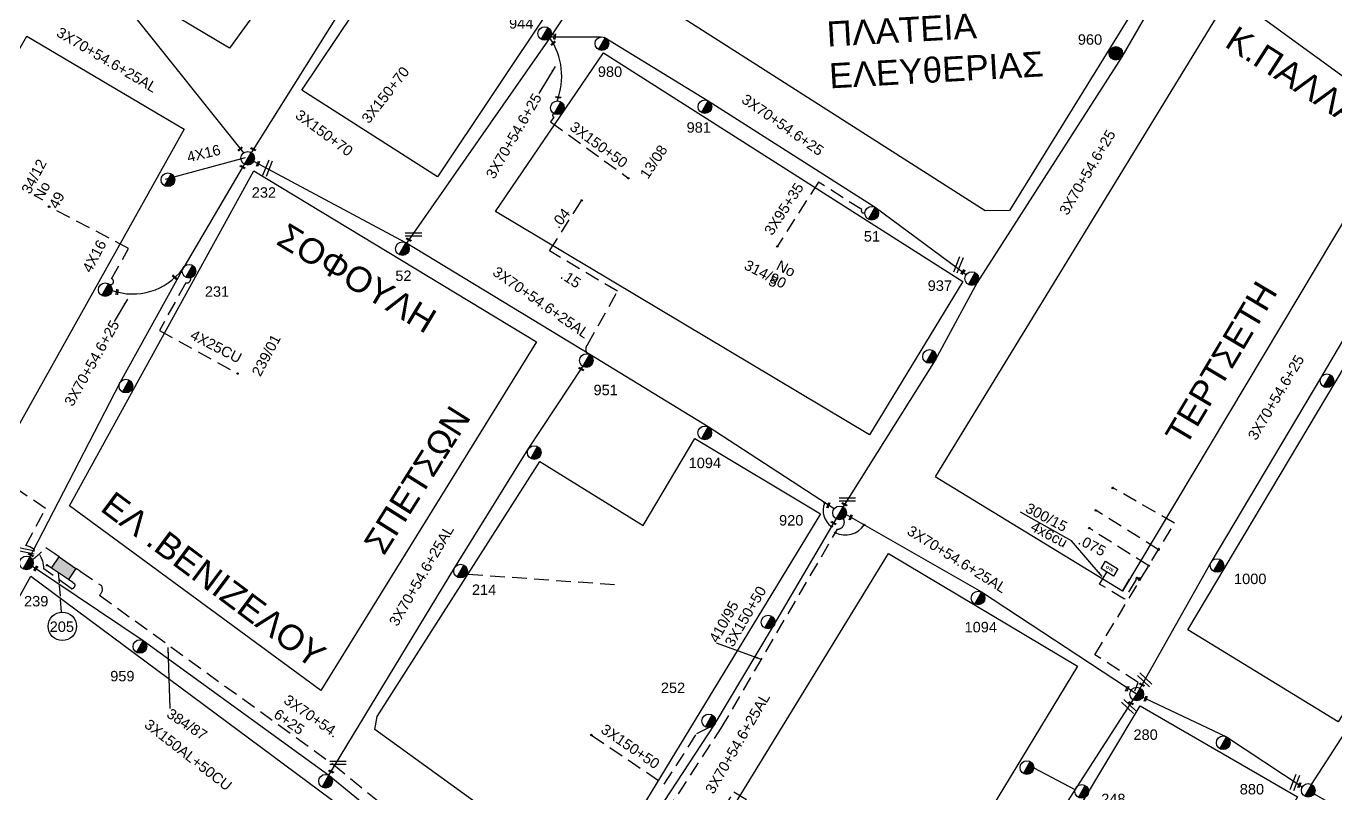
# Model space of a CAD drawing. Header units: millimetres. Extents: x 771 to 3391, y 686 to 1835.
# Drawn here: x 1003.9 to 1229.9, y 1401.7 to 1534.3 of the extents above; entities that cross this region are included whole.
import ezdxf

# ---------------------------------------------------------------- set-up
doc = ezdxf.new("R2010")
doc.units = ezdxf.units.MM
doc.linetypes.add('DASHED', pattern=[19.05, 12.7, -6.35])
for name, color, linetype in [('Layer2', 7, 'Continuous'), ('Link Box 4 Διευθύνσεων', 7, 'Continuous'), ('Pillar OTE', 7, 'Continuous'), ('Άγνωστα', 7, 'Continuous'), ('Εναέρια παροχή ΧΤ 4x16', 7, 'SYN_LINE'), ('Επιγραφές - Σχήματα', 7, 'Continuous'), ('Καλωδια Χ.Τ 3x95+35', 7, 'DASHED'), ('Καλωδια Χ.Τ. 3x50+35', 7, 'Continuous'), ('Καλώδια ΧΤ   3x150+50CU', 7, 'DASHED'), ('Καλώδια ΧΤ   3x150+70AL', 7, 'DASHED'), ('Καλώδια ΧΤ   3x150AL+50CU', 7, 'DASHED'), ('Μηχανική τομή', 7, 'Continuous'), ('Στύλος Ξύλινος', 7, 'Continuous'), ('Στύλος Ξύλινος @ 1', 7, 'Continuous'), ('Στύλος ΦΜ', 7, 'Continuous'), ('Στύλος ΦΜ @ 1', 7, 'Continuous'), ('Συνδέσεις', 7, 'Continuous'), ('Συνεστραμμένα ΧΤ   3x70+54.6+25 AL', 7, 'SYN_LINE'), ('Τομή', 7, 'Continuous'), ('Υπογεια Καλωδια Δικτυου ΧΤ 4X25', 7, 'DASHED'), ('Υπόβαθρο ΔΕΗ', 7, 'Continuous'), ('Υπόγεια Καλώδια Δικτύου ΧΤ   .04', 7, 'DASHED'), ('Υπόγεια Καλώδια Δικτύου ΧΤ   .075', 7, 'DASHED'), ('Υπόγεια Καλώδια Δικτύου ΧΤ   .15', 7, 'DASHED'), ('Υπόγεια καλώδια Παροχών ΧΤ   4x16AL', 7, 'DASHED'), ('Υπόγεια καλώδια Παροχών ΧΤ   4x6', 7, 'DASHED')]:
    doc.layers.add(name, color=color, linetype=linetype)
doc.styles.add('arial', font='arial.ttf')
doc.styles.get("Standard").update_dxf_attribs({"font": 'arial.ttf'})
doc.linetypes.add('SYN_LINE', pattern='A,0.5,-0.0001,["/\\/\\/\\/",Standard,S=0.1,R=0,X=0,Y=-0.05],-0.25', length=0.7501)
doc.dimstyles.new('ISO-25', dxfattribs={"dimtxt": 2.5, "dimasz": 2.5, "dimexe": 1.25, "dimexo": 0.625, "dimtad": 1, "dimtxsty": 'Standard', "dimcen": 2.5, "dimadec": 0, "dimazin": 0, "dimtfac": 1, "dimtmove": 0, "dimatfit": 3, "dimfxl": 1, "dimarcsym": 0})

# ---------------------------------------------------------------- blocks, each defined once
blk = doc.blocks.new('ΥΠΑΡΧΩΝ ΤΣΙΜΕΝΤΕΝΙΟΣ ΣΤΥΛΟΣ')
at = {"layer": 'Στύλος ΦΜ'}
blk.add_hatch(color=7, dxfattribs=at).paths.add_polyline_path([(-1.29, -2.28, 0.574793), (2.62, 0, 0.268822), (1.3, 2.27)])
at = {"layer": 'Στύλος ΦΜ', "color": 7}
blk.add_line((-1.29, -2.28), (1.3, 2.27), dxfattribs=at)
blk.add_circle((0, 0), 2.62, dxfattribs=at)
at = {"layer": 'Στύλος ΦΜ', "flags": 4}
for tag, p in [('ΑΡΙΘΜΟΣ', (-4.68, 8.05)), ('ΤΥΠΟΣ', (-4.91, 3.03))]:
    blk.add_attdef(tag, p, '', height=4, dxfattribs=at)
blk = doc.blocks.new('ΜΗΧΑΝΙΚΗ ΤΟΜΗ')
at = {"layer": 'Μηχανική τομή', "ltscale": 40}
for p, q in [((-1.89, 0.78), (1.89, 0.78)), ((1.89, 0), (-1.89, 0))]:
    blk.add_line(p, q, dxfattribs=at)
blk = doc.blocks.new('_ΣΥΝΔΕΣΗ')
at = {"layer": 'Συνδέσεις', "linetype": 'SYN_LINE', "ltscale": 40}
blk.add_hatch(color=256, dxfattribs=at).paths.add_polyline_path([(0.5, -0.01, 1), (-0.5, -0.01, 1)])
at = {"layer": 'Συνδέσεις'}
blk.add_circle((0, -0.01), 0.5, dxfattribs=at)
blk = doc.blocks.new('ΤΟΜΗ')
at = {"layer": 'Τομή', "ltscale": 40}
for p, q in [((-5.68, 0), (5.68, 0)), ((5.68, -2.33), (-5.68, -2.33))]:
    blk.add_line(p, q, dxfattribs=at)
blk = doc.blocks.new('LINK BOX 4 ΑΝΑΧΩΡΗΣΕΩΝ')
at = {"layer": 'Link Box 4 Διευθύνσεων', "ltscale": 40}
blk.add_hatch(color=256, dxfattribs=at).paths.add_polyline_path([(-3.54, 0), (-3.54, -4.67), (3.54, -4.67), (3.54, 0)])
for p, q in [((-3.54, 0), (-5.33, 0)), ((5.33, 0), (3.54, 0)), ((-3.54, -4.67), (-5.33, -4.67)), ((5.33, -4.67), (3.54, -4.67))]:
    blk.add_line(p, q, dxfattribs=at)
blk.add_lwpolyline([(-3.54, -4.67), (-3.54, 0), (3.54, 0), (3.54, -4.67)], close=True, dxfattribs=at)
blk = doc.blocks.new('ΥΠΑΡΧΩΝ ΞΥΛΙΝΟΣ ΣΤΥΛΟΣ')
at = {"layer": 'Στύλος Ξύλινος'}
h = blk.add_hatch(color=7, dxfattribs=at)
h.paths.add_polyline_path([(-2.62, 0, 0.270008), (-1.29, -2.28), (1.3, 2.27, 0.576266)])
h.paths.add_polyline_path([(-1.29, -2.28, 0.574793), (2.62, 0, 0.268822), (1.3, 2.27)])
at = {"layer": 'Στύλος Ξύλινος', "color": 7}
blk.add_line((-1.29, -2.28), (1.3, 2.27), dxfattribs=at)
blk.add_circle((0, 0), 2.62, dxfattribs=at)
at = {"layer": 'Στύλος Ξύλινος', "flags": 4}
for tag, p in [('ΑΡΙΘΜΟΣ', (-4.91, 8.6)), ('ΤΥΠΟΣ', (-4.85, 3.39))]:
    blk.add_attdef(tag, p, '', height=4, dxfattribs=at)
blk = doc.blocks.new('PILLAR ΟΤΕ')
at = {"layer": 'Pillar OTE', "ltscale": 40}
blk.add_lwpolyline([(-3.31, 2.02), (3.39, 2.02), (3.39, -1.99), (-3.31, -1.99)], close=True, dxfattribs=at)
at = {"layer": 'Pillar OTE', "insert": (-1.81, 0.71), "char_height": 1.3575, "width": 109.961, "attachment_point": 1}
blk.add_mtext('{\\fArial|b1|i0|c161|p34;OTE}', dxfattribs=at)

msp = doc.modelspace()

# ---------------------------------------------------------------- hatches: boundary and pattern name
at = {"layer": 'Pillar OTE', "ltscale": 40}
h = msp.add_hatch(color=256, dxfattribs=at)
h.dxf.hatch_style = 1
h.paths.add_polyline_path([(1196.33607, 1438.94827), (1195.64672, 1439.04356), (1196.01949, 1438.44637)])

# ---------------------------------------------------------------- linework, layer by layer
at = {"layer": 'Layer2', "color": 133, "linetype": 'DASHED', "ltscale": 0.2}
msp.add_lwpolyline([(1080.13626, 1439.59677), (1105.43355, 1437.82069)], dxfattribs=at)
at = {"layer": 'Pillar OTE', "ltscale": 40}
msp.add_lwpolyline([(1196.01949, 1438.44637), (1195.64672, 1439.04356), (1196.33607, 1438.94827), (1196.01949, 1438.44637)], dxfattribs=at)
at = {"layer": 'Άγνωστα', "color": 27}
msp.add_lwpolyline([(1184.92612, 1402.32762), (1176.85376, 1406.61552)], dxfattribs=at)
at = {"layer": 'Εναέρια παροχή ΧΤ 4x16', "color": 62, "linetype": 'SYN_LINE', "ltscale": 15}
msp.add_lwpolyline([(1027.94234, 1507.85667), (1041.74149, 1511.57344)], dxfattribs=at)
at = {"layer": 'Καλωδια Χ.Τ 3x95+35', "color": 30, "linetype": 'DASHED', "ltscale": 0.2}
msp.add_lwpolyline([(1148.64832, 1502.1145, -0.951902616), (1148.09123, 1502.56921), (1140.60406, 1507.34324), (1133.51528, 1496.22582)], format="xyb", dxfattribs=at)
at = {"layer": 'Καλωδια Χ.Τ. 3x50+35', "color": 133, "linetype": 'DASHED', "ltscale": 0.2}
msp.add_lwpolyline([(1117.07666, 1388.56556, -0.904119723), (1118.29736, 1389.17804), (1118.29736, 1389.17804), (1118.29736, 1389.17804), (1126.0024, 1401.97846), (1139.74501, 1393.91461)], format="xyb", dxfattribs=at)
at = {"layer": 'Καλώδια ΧΤ   3x150+50CU', "color": 30, "linetype": 'DASHED', "ltscale": 0.2}
msp.add_lwpolyline([(1094.93854, 1519.17155, 0.693527009), (1094.96458, 1518.54723), (1094.40192, 1517.72054), (1107.80761, 1508.02898)], format="xyb", dxfattribs=at)
at = {"layer": 'Καλώδια ΧΤ   3x150+50CU', "color": 1, "linetype": 'DASHED', "ltscale": 0.2}
msp.add_lwpolyline([(1008.80856, 1443.08544), (1007.27777, 1444.12379, -0.008143472), (1004.5904, 1441.76815)], format="xyb", dxfattribs=at)
at = {"layer": 'Καλώδια ΧΤ   3x150+70AL', "color": 1, "linetype": 'DASHED', "ltscale": 0.2}
msp.add_lwpolyline([(1011.908, 1438.16276), (1012.29124, 1437.9028, -0.525317626), (1011.62977, 1437.09699), (1006.94969, 1440.51724, 0.349214175), (1003.82905, 1444.53812), (1003.82905, 1444.53812), (1007.22149, 1450.93442), (985.95507, 1465.34151)], format="xyb", dxfattribs=at)
at = {"layer": 'Καλώδια ΧΤ   3x150AL+50CU', "color": 62, "linetype": 'DASHED', "ltscale": 0.2}
msp.add_lwpolyline([(1095.29814, 1368.80297, 0.699260143), (1099.75649, 1376.16007), (1123.85296, 1412.99998), (1143.90147, 1447.36276, 0.567390239), (1144.92961, 1449.20349)], format="xyb", dxfattribs=at)
at = {"layer": 'Καλώδια ΧΤ   3x150AL+50CU', "color": 27, "linetype": 'DASHED', "ltscale": 0.2}
msp.add_lwpolyline([(1013.21821, 1440.09433), (1016.86974, 1437.61745, -0.384314777), (1016.53425, 1435.98198), (1056.9282, 1406.72113), (1074.34318, 1392.42206, -0.254596742), (1076.9784, 1390.99185), (1096.42385, 1376.53507, -0.722473908), (1098.69125, 1370.30933), (1096.43915, 1366.58911)], format="xyb", dxfattribs=at)
at = {"layer": 'Καλώδια ΧΤ   3x150AL+50CU', "color": 133, "linetype": 'DASHED', "ltscale": 0.2}
msp.add_lwpolyline([(1101.47609, 1411.79924), (1113.99244, 1403.29559), (1119.63119, 1412.07622), (1122.21357, 1413.35069)], dxfattribs=at)
at = {"layer": 'Συνεστραμμένα ΧΤ   3x70+54.6+25 AL', "color": 62, "ltscale": 20}
for points in [[(1142.26628, 1608.53172), (1119.30533, 1626.37975), (1093.41418, 1590.27512), (1080.19165, 1570.73429), (1062.00064, 1543.17709), (1042.11822, 1511.43805), (1031.07341, 1492.66085), (1020.0518, 1472.65133), (1004.10537, 1441.78303)], [(964.51662, 1556.82619), (979.73578, 1550.16194), (996.92136, 1538.77371), (1022.36061, 1536.19704), (1041.38136, 1512.35995)], [(1145.40426, 1449.8798), (1168.79247, 1436.54659), (1195.96, 1418.63615), (1211.06126, 1411.50184), (1224.12537, 1402.83569)]]:
    msp.add_lwpolyline(points, dxfattribs=at)
at = {"layer": 'Συνεστραμμένα ΧΤ   3x70+54.6+25 AL', "color": 30, "ltscale": 20}
for points in [[(1144.98247, 1588.47216), (1129.33533, 1584.95677), (1112.2768, 1559.41586), (1094.28473, 1532.25629), (1069.49818, 1496.79177)], [(1103.66346, 1532.34516), (1121.61396, 1521.37819), (1150.4006, 1502.97543), (1166.1275, 1491.36597)]]:
    msp.add_lwpolyline(points, dxfattribs=at)
at = {"layer": 'Συνεστραμμένα ΧΤ   3x70+54.6+25 AL', "color": 2, "ltscale": 20}
msp.add_lwpolyline([(1210.26076, 1558.89593), (1192.96067, 1528.97308), (1168.0293, 1489.97615), (1160.77285, 1476.55004), (1144.84971, 1451.19713)], dxfattribs=at)
at = {"layer": 'Συνεστραμμένα ΧΤ   3x70+54.6+25 AL', "color": 30, "ltscale": 8}
msp.add_lwpolyline([(1094.4099, 1532.44524), (1102.99922, 1532.41296)], dxfattribs=at)
at = {"layer": 'Συνεστραμμένα ΧΤ   3x70+54.6+25 AL', "color": 151, "ltscale": 20}
msp.add_lwpolyline([(1258.64105, 1524.10668), (1244.44846, 1502.70133), (1227.30126, 1473.45032), (1208.3555, 1441.61844), (1196.04342, 1419.74438)], dxfattribs=at)
at = {"layer": 'Συνεστραμμένα ΧΤ   3x70+54.6+25 AL', "color": 133, "ltscale": 20}
for points in [[(1143.31174, 1450.8681), (1121.59898, 1465.02469), (1101.14913, 1477.52785), (1069.40904, 1496.8483), (1043.15461, 1510.88407)], [(1056.13207, 1404.85248), (1077.85598, 1440.75334), (1090.54022, 1461.18651), (1099.98254, 1475.48149)]]:
    msp.add_lwpolyline(points, dxfattribs=at)
at = {"layer": 'Συνεστραμμένα ΧΤ   3x70+54.6+25 AL', "color": 133, "linetype": 'SYN_LINE', "ltscale": 20}
for points in [[(1225.73327, 1403.27281), (1251.68118, 1443.37358), (1269.27424, 1472.37318), (1287.81013, 1502.9946)], [(1096.73871, 1373.94446), (1122.63503, 1413.53609), (1132.88768, 1430.65574), (1143.88617, 1449.50695)]]:
    msp.add_lwpolyline(points, dxfattribs=at)
at = {"layer": 'Συνεστραμμένα ΧΤ   3x70+54.6+25 AL', "color": 151, "linetype": 'SYN_LINE', "ltscale": 20}
msp.add_lwpolyline([(1004.95559, 1440.9569), (1024.08986, 1428.12792), (1056.13207, 1404.85248), (1074.4064, 1389.84782), (1095.70455, 1374.01366)], dxfattribs=at)
at = {"layer": 'Συνεστραμμένα ΧΤ   3x70+54.6+25 AL', "color": 27, "linetype": 'SYN_LINE', "ltscale": 20}
msp.add_lwpolyline([(1145.9357, 1336.52001), (1156.58535, 1355.53384), (1171.77675, 1381.85435), (1195.55888, 1418.89443)], dxfattribs=at)
at = {"layer": 'Συνεστραμμένα ΧΤ   3x70+54.6+25 AL', "color": 1, "linetype": 'SYN_LINE', "ltscale": 20}
msp.add_lwpolyline([(1225.14997, 1402.24963), (1251.58604, 1387.12843), (1269.28602, 1374.97868)], dxfattribs=at)
at = {"layer": 'Συνεστραμμένα ΧΤ   3x70+54.6+25 AL', "color": 30, "ltscale": 15}
msp.add_arc((1084.45626, 1525.6291), 11.85405, 338.7677217, 33.9911887, dxfattribs=at)
at = {"layer": 'Συνεστραμμένα ΧΤ   3x70+54.6+25 AL', "color": 62, "ltscale": 15}
msp.add_arc((1022.27527, 1498.75401), 10.75176, 250.518575, 323.1167433, dxfattribs=at)
at = {"layer": 'Υπογεια Καλωδια Δικτυου ΧΤ 4X25', "color": 62, "linetype": 'DASHED', "ltscale": 0.2}
msp.add_lwpolyline([(1032.27435, 1490.77842, -0.553481718), (1031.41961, 1489.9323), (1026.87784, 1481.68679), (1040.25378, 1474.31908)], format="xyb", dxfattribs=at)
at = {"layer": 'Υπόβαθρο ΔΕΗ'}
for points in [[(945.19419, 1590.51781), (1001.71531, 1622.2666), (1060.61809, 1560.32954), (1038.98211, 1530.45177), (946.0405, 1585.81342), (945.06067, 1586.81494), (944.85559, 1587.79371), (944.85559, 1589.36429), (945.19419, 1590.51781)], [(1051.43335, 1523.2265), (1111.77014, 1613.19147), (1133.66684, 1596.36781), (1074.85717, 1508.24241), (1051.43335, 1523.2265)], [(1112.68953, 1538.56234), (1111.89321, 1543.09297), (1140.77851, 1585.62766), (1145.79508, 1586.97548), (1198.4321, 1549.27467), (1199.12057, 1543.82195), (1173.58216, 1502.44353), (1169.3728, 1502.35145), (1112.68953, 1538.56234)], [(1160.85977, 1456.5492), (1211.7517, 1539.79456), (1241.65947, 1517.94677), (1193.07904, 1436.6617), (1160.77509, 1456.41068)], [(971.98356, 1476.48045), (1004.01644, 1532.52165), (1031.16068, 1516.45896), (998.66322, 1458.39331), (971.98356, 1476.48045)], [(1084.86643, 1502.24846), (1103.52321, 1529.65961), (1165.51787, 1490.13008), (1149.41623, 1463.64616), (1084.86643, 1502.24846)], [(1204.34938, 1429.97167), (1252.33587, 1510.6095), (1278.32673, 1491.45835), (1230.31673, 1414.08637), (1204.34938, 1429.97167)], [(1011.34322, 1451.37967), (1043.1763, 1509.2675), (1091.95254, 1479.75408), (1054.75424, 1419.51441), (1011.34322, 1451.37967)], [(1064.04696, 1412.74035), (1064.44414, 1415.02166), (1092.56176, 1459.05607), (1110.39685, 1448.01565), (1119.27038, 1463.05636), (1140.98881, 1449.99838), (1101.74624, 1385.452), (1064.04696, 1412.74035)], [(1184.26958, 1445.36991), (1175.48342, 1450.28406)], [(1112.19066, 1377.00111), (1152.68812, 1443.16689), (1185.3061, 1423.6984), (1142.91371, 1353.76552), (1112.19066, 1377.00111)], [(1009.4185, 1439.85142), (1009.55394, 1438.08243)], [(981.77842, 1397.95971), (1004.69133, 1439.24342), (1094.14437, 1372.72988), (1073.20991, 1338.88709), (981.77842, 1397.95971)], [(1009.58855, 1437.63027), (1009.72886, 1435.79763)], [(1009.77465, 1435.1996), (1009.94017, 1433.03756)], [(1153.39178, 1345.38514), (1196.17617, 1416.86982), (1223.30171, 1401.14859), (1180.11929, 1325.98524), (1153.39178, 1345.38514)]]:
    msp.add_lwpolyline(points, dxfattribs=at)
msp.add_circle((1010.12756, 1430.58995), 2.45478, dxfattribs=at)
for centre, radius, start, end in [((1144.76966, 1450.58938), 3.34138, 156.5922313, 236.0046674), ((1145.25555, 1450.29859), 3.93921, 244.2512999, 326.0888704)]:
    msp.add_arc(centre, radius, start, end, dxfattribs=at)
at = {"layer": 'Υπόγεια Καλώδια Δικτύου ΧΤ   .04', "color": 133, "ltscale": 0.2}
msp.add_lwpolyline([(1094.19939, 1495.44825), (1099.79991, 1504.19777)], dxfattribs=at)
at = {"layer": 'Υπόγεια Καλώδια Δικτύου ΧΤ   .075', "color": 27, "linetype": 'DASHED', "ltscale": 0.2}
msp.add_lwpolyline([(1195.25571, 1419.42889), (1195.79323, 1420.89732), (1188.32124, 1425.67757), (1202.09531, 1448.42068), (1191.32255, 1454.56987)], dxfattribs=at)
at = {"layer": 'Υπόγεια Καλώδια Δικτύου ΧΤ   .075', "color": 27, "ltscale": 0.2}
for points in [[(1199.31193, 1443.8249), (1188.40383, 1450.70012)], [(1197.62904, 1441.04618), (1187.45305, 1447.46443)]]:
    msp.add_lwpolyline(points, dxfattribs=at)
at = {"layer": 'Υπόγεια Καλώδια Δικτύου ΧΤ   .15', "color": 133, "ltscale": 0.2}
msp.add_lwpolyline([(1100.86859, 1477.64355, -0.464463237), (1100.75607, 1479.19904), (1100.75607, 1479.19904), (1105.95425, 1488.46777), (1094.19939, 1495.44825)], format="xyb", dxfattribs=at)
at = {"layer": 'Υπόγεια καλώδια Παροχών ΧΤ   4x16AL', "color": 62, "linetype": 'DASHED', "ltscale": 0.2}
msp.add_lwpolyline([(1018.10374, 1489.76237, 1.191750201), (1018.63415, 1490.6435), (1021.56444, 1495.87928), (1007.85366, 1503.07446)], format="xyb", dxfattribs=at)
at = {"layer": 'Υπόγεια καλώδια Παροχών ΧΤ   4x6', "color": 27, "linetype": 'DASHED', "ltscale": 0.2}
msp.add_lwpolyline([(1195.64672, 1439.04356, 0.576003247), (1195.43726, 1438.65823), (1193.4245, 1435.29031), (1189.14468, 1437.8949), (1190.40619, 1439.96781)], format="xyb", dxfattribs=at)
at = {"layer": 'Υπόγεια καλώδια Παροχών ΧΤ   4x6', "linetype": 'DASHED', "ltscale": 0.2}
msp.add_lwpolyline([(1193.07904, 1436.6617), (1194.33124, 1438.75689)], dxfattribs=at)

# ---------------------------------------------------------------- block references
at = {"layer": 'Link Box 4 Διευθύνσεων', "xscale": 0.500000000000005, "yscale": 0.500000000000005, "zscale": 0.500000000000005, "rotation": 325.8505065142424}
msp.add_blockref('LINK BOX 4 ΑΝΑΧΩΡΗΣΕΩΝ', (1011.01338, 1441.58989), dxfattribs=at)
at = {"layer": 'Pillar OTE', "xscale": 0.375, "yscale": 0.375, "zscale": 0.375, "rotation": 328.5605060435061}
msp.add_blockref('PILLAR ΟΤΕ', (1190.83938, 1440.54893), dxfattribs=at)
at = {"layer": 'Μηχανική τομή'}
for p, xscale, yscale, zscale, rotation in [((1095.17898, 1532.44881), 0.249999999999919, 0.249999999999919, 0.249999999999919, 84.83980671390898), ((1094.89622, 1531.24387), 0.249999999999919, 0.249999999999919, 0.249999999999919, 42.50572017116215), ((1095.69997, 1521.87443), 0.249999999999919, 0.249999999999919, 0.249999999999919, 352.7513169845008), ((1040.87926, 1512.98918), 0.249999999999919, 0.249999999999919, 0.249999999999919, 39.44037338384143), ((1043.03419, 1512.9267), 0.2500000000002005, 0.2500000000002005, 0.2500000000002005, 331.5446991727721), ((1041.18649, 1509.86593), 0.2500000000002005, 0.2500000000002005, 0.2500000000002005, 331.5446991727721), ((1043.996, 1510.43375), 0.249999999999919, 0.249999999999919, 0.249999999999919, 68.45138536945211), ((1069.87231, 1497.28872), 0.2500000000002005, 0.2500000000002005, 0.2500000000002005, 331.5446991727721), ((1165.63699, 1491.72806), 0.249999999999919, 0.249999999999919, 0.249999999999919, 53.31482086644282), ((1029.53187, 1490.97229), 0.249999999999919, 0.249999999999919, 0.249999999999919, 136.9027707389165), ((1019.66784, 1488.3232), 0.249999999999919, 0.249999999999919, 0.249999999999919, 84.46756182597117), ((1099.64727, 1474.95175), 0.2500000000002005, 0.2500000000002005, 0.2500000000002005, 331.5446991727721), ((1142.43379, 1451.45466), 0.249999999999919, 0.249999999999919, 0.249999999999919, 68.45138536945211), ((1145.05688, 1451.56145), 0.2500000000002005, 0.2500000000002005, 0.2500000000002005, 331.5446991727721), ((1146.28251, 1449.37912), 0.249999999999919, 0.249999999999919, 0.249999999999919, 68.45138536945211), ((1143.20094, 1448.33248), 0.2500000000002005, 0.2500000000002005, 0.2500000000002005, 331.5446991727721), ((1004.64624, 1442.83001), 0.2500000000002005, 0.2500000000002005, 0.2500000000002005, 331.5446991727721), ((1005.61387, 1440.51555), 0.249999999999919, 0.249999999999919, 0.249999999999919, 54.49615168295795), ((1193.9936, 1419.77028), 0.249999999999919, 0.249999999999919, 0.249999999999919, 68.45138536945211), ((1196.41592, 1420.40617), 0.25, 0.25, 0.25, 330.7648926193752), ((1194.50764, 1417.23478), 0.2500000000002005, 0.2500000000002005, 0.2500000000002005, 331.5446991727721), ((1197.1905, 1418.04298), 0.249999999999919, 0.249999999999919, 0.249999999999919, 68.45138536945211), ((1056.4785, 1405.42499), 0.2500000000002005, 0.2500000000002005, 0.2500000000002005, 331.5446991727721), ((1223.69068, 1403.12405), 0.249999999999919, 0.249999999999919, 0.249999999999919, 68.45138536945211)]:
    msp.add_blockref('ΜΗΧΑΝΙΚΗ ΤΟΜΗ', p, dxfattribs=dict(at, xscale=xscale, yscale=yscale, zscale=zscale, rotation=rotation))
at = {"layer": 'Στύλος Ξύλινος @ 1', "ltscale": 40}
ref = msp.add_blockref('ΥΠΑΡΧΩΝ ΞΥΛΙΝΟΣ ΣΤΥΛΟΣ', (1191.94991, 1529.57764), dxfattribs=dict(at, xscale=0.4499999999998181, yscale=0.4499999999998181, zscale=0.4499999999998181))
ref.add_attrib('ΤΥΠΟΣ', '960', (1185.39226, 1531.05981), dxfattribs={"layer": 'Στύλος Ξύλινος', "height": 1.8, "flags": 4})
at = {"layer": 'Στύλος ΦΜ @ 1', "ltscale": 40}
ref = msp.add_blockref('ΥΠΑΡΧΩΝ ΤΣΙΜΕΝΤΕΝΙΟΣ ΣΤΥΛΟΣ', (1093.37, 1532.99819), dxfattribs=dict(at, xscale=0.4499999999998181, yscale=0.4499999999998181, zscale=0.4499999999998181))
ref.add_attrib('ΤΥΠΟΣ', '944', (1087.22467, 1533.85332), dxfattribs={"layer": 'Στύλος ΦΜ', "height": 1.8, "flags": 4})
ref = msp.add_blockref('ΥΠΑΡΧΩΝ ΤΣΙΜΕΝΤΕΝΙΟΣ ΣΤΥΛΟΣ', (1103.243, 1531.245), dxfattribs=dict(at, xscale=0.4499999999998181, yscale=0.4499999999998181, zscale=0.4499999999998181))
ref.add_attrib('ΤΥΠΟΣ', '980', (1102.54745, 1525.50035), dxfattribs={"layer": 'Στύλος ΦΜ', "height": 1.8, "flags": 4})
at = {"layer": 'Στύλος ΦΜ @ 1', "ltscale": 40, "xscale": 0.4499999999998181, "yscale": 0.4499999999998181, "zscale": 0.4499999999998181}
for p in [(1095.57799, 1520.16062), (1028.34503, 1507.7358), (1017.51818, 1488.74048), (1159.7976, 1477.21036), (1228.38977, 1473.00057), (1021.08829, 1472.09203), (1091.56512, 1460.60624), (1131.92372, 1431.33245), (1210.4757, 1410.47995), (1176.60618, 1406.19988)]:
    msp.add_blockref('ΥΠΑΡΧΩΝ ΤΣΙΜΕΝΤΕΝΙΟΣ ΣΤΥΛΟΣ', p, dxfattribs=at)
at = {"layer": 'Στύλος ΦΜ @ 1', "ltscale": 40}
ref = msp.add_blockref('ΥΠΑΡΧΩΝ ΤΣΙΜΕΝΤΕΝΙΟΣ ΣΤΥΛΟΣ', (1121.0284, 1520.35631), dxfattribs=dict(at, xscale=0.4499999999998181, yscale=0.4499999999998181, zscale=0.4499999999998181))
ref.add_attrib('ΤΥΠΟΣ', '981', (1117.86542, 1515.86249), dxfattribs={"layer": 'Στύλος ΦΜ', "height": 1.8, "flags": 4})
ref = msp.add_blockref('ΥΠΑΡΧΩΝ ΤΣΙΜΕΝΤΕΝΙΟΣ ΣΤΥΛΟΣ', (1042.11595, 1511.43934), dxfattribs=dict(at, xscale=0.4499999999998181, yscale=0.4499999999998181, zscale=0.4499999999998181))
ref.add_attrib('ΤΥΠΟΣ', '232', (1042.81633, 1504.63941), dxfattribs={"layer": 'Στύλος ΦΜ', "height": 1.8, "flags": 4})
ref = msp.add_blockref('ΥΠΑΡΧΩΝ ΤΣΙΜΕΝΤΕΝΙΟΣ ΣΤΥΛΟΣ', (1149.81504, 1501.95354), dxfattribs=dict(at, xscale=0.4499999999998181, yscale=0.4499999999998181, zscale=0.4499999999998181))
ref.add_attrib('ΤΥΠΟΣ', '51', (1148.45696, 1497.05961), dxfattribs={"layer": 'Στύλος ΦΜ', "height": 1.8, "flags": 4})
ref = msp.add_blockref('ΥΠΑΡΧΩΝ ΤΣΙΜΕΝΤΕΝΙΟΣ ΣΤΥΛΟΣ', (1068.82348, 1495.82641), dxfattribs=dict(at, xscale=0.4499999999998181, yscale=0.4499999999998181, zscale=0.4499999999998181))
ref.add_attrib('ΤΥΠΟΣ', '52', (1067.59253, 1490.25197), dxfattribs={"layer": 'Στύλος ΦΜ', "height": 1.8, "flags": 4})
ref = msp.add_blockref('ΥΠΑΡΧΩΝ ΤΣΙΜΕΝΤΕΝΙΟΣ ΣΤΥΛΟΣ', (1031.9901, 1491.92138), dxfattribs=dict(at, xscale=0.4499999999998181, yscale=0.4499999999998181, zscale=0.4499999999998181))
ref.add_attrib('ΤΥΠΟΣ', '231', (1034.7264, 1487.52355), dxfattribs={"layer": 'Στύλος ΦΜ', "height": 1.8, "flags": 4})
ref = msp.add_blockref('ΥΠΑΡΧΩΝ ΤΣΙΜΕΝΤΕΝΙΟΣ ΣΤΥΛΟΣ', (1167.07506, 1490.66649), dxfattribs=dict(at, xscale=0.4499999999998181, yscale=0.4499999999998181, zscale=0.4499999999998181))
ref.add_attrib('ΤΥΠΟΣ', '937', (1159.48, 1488.54107), dxfattribs={"layer": 'Στύλος ΦΜ', "height": 1.8, "flags": 4})
ref = msp.add_blockref('ΥΠΑΡΧΩΝ ΤΣΙΜΕΝΤΕΝΙΟΣ ΣΤΥΛΟΣ', (1100.56357, 1476.50596), dxfattribs=dict(at, xscale=0.4499999999998181, yscale=0.4499999999998181, zscale=0.4499999999998181))
ref.add_attrib('ΤΥΠΟΣ', '951', (1101.79774, 1470.51447), dxfattribs={"layer": 'Στύλος ΦΜ', "height": 1.8, "flags": 4})
ref = msp.add_blockref('ΥΠΑΡΧΩΝ ΤΣΙΜΕΝΤΕΝΙΟΣ ΣΤΥΛΟΣ', (1121.01341, 1464.0028), dxfattribs=dict(at, xscale=0.4499999999998181, yscale=0.4499999999998181, zscale=0.4499999999998181))
ref.add_attrib('ΤΥΠΟΣ', '1094', (1118.21554, 1457.9153), dxfattribs={"layer": 'Στύλος ΦΜ', "height": 1.8, "flags": 4})
ref = msp.add_blockref('ΥΠΑΡΧΩΝ ΤΣΙΜΕΝΤΕΝΙΟΣ ΣΤΥΛΟΣ', (1144.26415, 1450.17524), dxfattribs=dict(at, xscale=0.4499999999998181, yscale=0.4499999999998181, zscale=0.4499999999998181))
ref.add_attrib('ΤΥΠΟΣ', '920', (1133.82551, 1448.00143), dxfattribs={"layer": 'Στύλος ΦΜ', "height": 1.8, "flags": 4})
ref = msp.add_blockref('ΥΠΑΡΧΩΝ ΤΣΙΜΕΝΤΕΝΙΟΣ ΣΤΥΛΟΣ', (1003.93591, 1441.5463), dxfattribs=dict(at, xscale=0.4499999999998181, yscale=0.4499999999998181, zscale=0.4499999999998181))
ref.add_attrib('ΤΥΠΟΣ', '239', (1003.51738, 1434.03238), dxfattribs={"layer": 'Στύλος ΦΜ', "height": 1.8, "flags": 4})
ref = msp.add_blockref('ΥΠΑΡΧΩΝ ΤΣΙΜΕΝΤΕΝΙΟΣ ΣΤΥΛΟΣ', (1209.41229, 1441.09852), dxfattribs=dict(at, xscale=0.4499999999998181, yscale=0.4499999999998181, zscale=0.4499999999998181))
ref.add_attrib('ΤΥΠΟΣ', '1000', (1212.34967, 1437.88982), dxfattribs={"layer": 'Στύλος ΦΜ', "height": 1.8, "flags": 4})
ref = msp.add_blockref('ΥΠΑΡΧΩΝ ΤΣΙΜΕΝΤΕΝΙΟΣ ΣΤΥΛΟΣ', (1078.85991, 1440.13749), dxfattribs=dict(at, xscale=0.4499999999998181, yscale=0.4499999999998181, zscale=0.4499999999998181))
ref.add_attrib('ΤΥΠΟΣ', '214', (1080.81863, 1436.0129), dxfattribs={"layer": 'Στύλος ΦΜ', "height": 1.8, "flags": 4})
ref = msp.add_blockref('ΥΠΑΡΧΩΝ ΤΣΙΜΕΝΤΕΝΙΟΣ ΣΤΥΛΟΣ', (1168.18129, 1435.47975), dxfattribs=dict(at, xscale=0.4499999999998181, yscale=0.4499999999998181, zscale=0.4499999999998181))
ref.add_attrib('ΤΥΠΟΣ', '1094', (1165.83914, 1429.5531), dxfattribs={"layer": 'Στύλος ΦΜ', "height": 1.8, "flags": 4})
ref = msp.add_blockref('ΥΠΑΡΧΩΝ ΤΣΙΜΕΝΤΕΝΙΟΣ ΣΤΥΛΟΣ', (1023.5043, 1427.10603), dxfattribs=dict(at, xscale=0.4499999999998181, yscale=0.4499999999998181, zscale=0.4499999999998181))
ref.add_attrib('ΤΥΠΟΣ', '959', (1018.38477, 1421.08702), dxfattribs={"layer": 'Στύλος ΦΜ', "height": 1.8, "flags": 4})
ref = msp.add_blockref('ΥΠΑΡΧΩΝ ΤΣΙΜΕΝΤΕΝΙΟΣ ΣΤΥΛΟΣ', (1121.69881, 1414.25067), dxfattribs=dict(at, xscale=0.4499999999998181, yscale=0.4499999999998181, zscale=0.4499999999998181))
ref.add_attrib('ΤΥΠΟΣ', '252', (1113.42338, 1419.06545), dxfattribs={"layer": 'Στύλος ΦΜ', "height": 1.8, "flags": 4})
ref = msp.add_blockref('ΥΠΑΡΧΩΝ ΤΣΙΜΕΝΤΕΝΙΟΣ ΣΤΥΛΟΣ', (1195.55662, 1418.89572), dxfattribs=dict(at, xscale=0.4499999999998181, yscale=0.4499999999998181, zscale=0.4499999999998181))
ref.add_attrib('ΤΥΠΟΣ', '280', (1194.99088, 1410.97783), dxfattribs={"layer": 'Στύλος ΦΜ', "height": 1.8, "flags": 4})
ref = msp.add_blockref('ΥΠΑΡΧΩΝ ΤΣΙΜΕΝΤΕΝΙΟΣ ΣΤΥΛΟΣ', (1055.54651, 1403.83059), dxfattribs=dict(at, xscale=0.4499999999998181, yscale=0.4499999999998181, zscale=0.4499999999998181))
ref.add_attrib('ΤΥΠΟΣ', '215', (1050.38371, 1396.40188), dxfattribs={"layer": 'Στύλος ΦΜ', "height": 1.8, "flags": 4})
ref = msp.add_blockref('ΥΠΑΡΧΩΝ ΤΣΙΜΕΝΤΕΝΙΟΣ ΣΤΥΛΟΣ', (1186.07861, 1402.06418), dxfattribs=dict(at, xscale=0.4499999999998181, yscale=0.4499999999998181, zscale=0.4499999999998181))
ref.add_attrib('ΤΥΠΟΣ', '248', (1189.41887, 1399.86057), dxfattribs={"layer": 'Στύλος ΦΜ', "height": 1.8, "flags": 4})
ref = msp.add_blockref('ΥΠΑΡΧΩΝ ΤΣΙΜΕΝΤΕΝΙΟΣ ΣΤΥΛΟΣ', (1225.14771, 1402.25092), dxfattribs=dict(at, xscale=0.4499999999998181, yscale=0.4499999999998181, zscale=0.4499999999998181))
ref.add_attrib('ΤΥΠΟΣ', '880', (1213.33861, 1401.55388), dxfattribs={"layer": 'Στύλος ΦΜ', "height": 1.8, "flags": 4})
at = {"layer": 'Συνδέσεις', "xscale": 0.25, "yscale": 0.25, "zscale": 0.25}
for p in [(1107.78603, 1507.99526), (1007.82865, 1503.08758), (1099.77833, 1504.16405), (1133.50638, 1496.21185), (1040.36469, 1474.2628), (1191.4055, 1454.47854), (1141.70327, 1451.91682), (1188.48677, 1450.60879), (1142.90138, 1447.82438), (1143.54333, 1446.75424), (1148.51402, 1448.10806), (1187.36428, 1447.55451), (1199.31193, 1443.8249), (1007.49835, 1441.15387), (1197.62904, 1441.04618), (1101.44799, 1411.81834)]:
    msp.add_blockref('_ΣΥΝΔΕΣΗ', p, dxfattribs=at)
at = {"layer": 'Τομή'}
for p, xscale, yscale, zscale, rotation in [((1045.80731, 1509.6415), 0.2499999999998873, 0.2499999999998873, 0.2499999999998873, 248.1909067709115), ((1165.05996, 1492.92622), 0.2499999999998873, 0.2499999999998873, 0.2499999999998873, 248.1909067709115), ((1004.01098, 1443.93096), 0.25, 0.25, 0.25, 347.9267687945376), ((1197.13142, 1421.55864), 0.2499999999998873, 0.2499999999998873, 0.2499999999998873, 316.3818135418195), ((1194.38276, 1416.95346), 0.2499999999998873, 0.2499999999998873, 0.2499999999998873, 316.3818135418195), ((1223.11456, 1403.50622), 0.2499999999998873, 0.2499999999998873, 0.2499999999998873, 248.1909067709115)]:
    msp.add_blockref('ΤΟΜΗ', p, dxfattribs=dict(at, xscale=xscale, yscale=yscale, zscale=zscale, rotation=rotation))
at = {"layer": 'Τομή', "xscale": 0.25, "yscale": 0.25, "zscale": 0.25}
for p in [(1070.73947, 1498.56781), (1145.61, 1452.77946), (1057.71533, 1407.3037)]:
    msp.add_blockref('ΤΟΜΗ', p, dxfattribs=at)

# ---------------------------------------------------------------- texts
at = {"ltscale": 40, "char_height": 4, "width": 64.8866414, "attachment_point": 1, "style": 'arial'}
for s, insert, rotation in [('{\\H1.083x;ΠΛATEIA\\PEΛEYθEPIAΣ}', (1141.93705, 1535.04066), 3.2570312), ('{\\H1.083x;K.ΠAΛΛAMA}', (1212.86515, 1534.51136), 327.2916944), ('{\\H1.083x;ΣΟΦΟΥΛΗ}', (1049.03926, 1500.43403), 328.9532832), ('{\\H1.083x;TEPTΣETH}', (1200.28724, 1463.72938), 59.2546127), ('{\\H1.083x;ΣΠETΣΩN}', (1061.94709, 1444.9631), 57.8133697), ('{\\H1.083x;EΛ .BENIZEΛOY}', (1019.05365, 1454.15656), 323.2630916)]:
    msp.add_mtext(s, dxfattribs=dict(at, insert=insert, rotation=rotation))
at = {"layer": 'Άγνωστα', "color": 7, "char_height": 1.8, "attachment_point": 1}
for s, gutter_width, insert, rotation in [('3X150+70', 12.5, (1061.61193, 1518.40231), 51.9246009), ('3X70+54.6+25', 12.5, (1083.10458, 1508.62062), 59.8533125), ('3X70+54.6+25', 12.5, (1128.21474, 1522.6748), 325.1238696), ('3X150+70', 12.5, (1051.23377, 1519.99323), 323.3583047), ('3X150+50', 12.5, (1098.60293, 1517.94191), 323.8104391), ('3X70+54.6+25', 12.5, (1182.05795, 1502.36918), 59.454843), ('3X95+35', 12.5, (1131.13208, 1498.94575), 56.8901172), ('314/90', 1.71227, (1128.45648, 1493.99299), 332.8216423), ('3X70+54.6+25', 12.5, (1010.35167, 1469.31673), 60.4415168), ('4X25CU', 12.5, (1032.8578, 1481.92457), 332.6795298), ('3X70+54.6+25', 12.5, (1214.61887, 1463.48839), 59.454843), ('3X150+50', 12.5, (1124.33283, 1427.78271), 59.6985733), ('410/95', 12.5, (1121.63206, 1428.46607), 60.903131), ('384/87', 12.5, (1028.94647, 1416.54231), 326.4774303), ('3X150+50', 12.5, (1103.91999, 1413.85361), 325.5544752)]:
    msp.add_mtext_dynamic_manual_height_columns(s, width=1.8, gutter_width=gutter_width, heights=[0.04535], dxfattribs=dict(at, insert=insert, rotation=rotation))
at = {"layer": 'Άγνωστα', "color": 7}
note = msp.add_mtext_dynamic_manual_height_columns('No ', width=1.8, gutter_width=1.71227, heights=[0.04535, 0], dxfattribs=dict(at, insert=(1130.87758, 1495.53376), char_height=1.8, attachment_point=1, rotation=332.8216423))
for column, words in zip(note.columns.linked_columns, ['5']):
    column.text = words
note = msp.add_mtext_dynamic_manual_height_columns('3X70+54.\\P', width=1.8, gutter_width=8.79167, heights=[0.04535, 0], dxfattribs=dict(at, insert=(1040.49702, 1424.98093), char_height=1.8, attachment_point=1, rotation=325.1238696))
for column, words in zip(note.columns.linked_columns, ['6+25']):
    column.text = words
at = {"layer": 'Εναέρια παροχή ΧΤ 4x16', "color": 7, "char_height": 1.8, "attachment_point": 1}
for insert, rotation in [((1031.45626, 1512.48558), 13.4672164), ((1013.46934, 1492.36731), 62.0702816)]:
    msp.add_mtext_dynamic_manual_height_columns('4X16', width=1.8, gutter_width=12.5, heights=[0.04535], dxfattribs=dict(at, insert=insert, rotation=rotation))
at = {"layer": 'Εναέρια παροχή ΧΤ 4x16', "color": 7}
note = msp.add_mtext_dynamic_manual_height_columns('13/08\\P', width=1.8, gutter_width=1.85192, heights=[0.04535, 0], dxfattribs=dict(at, insert=(1107.66297, 1505.67639), char_height=1.8, attachment_point=1, rotation=56.3633962))
note = msp.add_mtext_dynamic_manual_height_columns('34/12\\P', width=1.8, gutter_width=1.85192, heights=[0.04535, 0], dxfattribs=dict(at, insert=(1001.2412, 1502.72148), char_height=1.8, attachment_point=1, rotation=62.0702816))
note = msp.add_mtext_dynamic_manual_height_columns('No ', width=1.8, gutter_width=1.85192, heights=[0.04535, 0], dxfattribs=dict(at, insert=(1003.33669, 1501.57923), char_height=1.8, attachment_point=1, rotation=62.0702816))
for column, words in zip(note.columns.linked_columns, ['49']):
    column.text = words
note = msp.add_mtext_dynamic_manual_height_columns('239/01\\P', width=1.8, gutter_width=1.85192, heights=[0.04535, 0], dxfattribs=dict(at, insert=(1041.00168, 1471.21908), char_height=1.8, attachment_point=1, rotation=62.0702816))
at = {"layer": 'Επιγραφές - Σχήματα', "color": 7, "insert": (1010.03426, 1430.5151), "char_height": 1.8, "width": 5.4525579, "attachment_point": 5, "rotation": 359.9962114}
msp.add_mtext('205', dxfattribs=at)
at = {"layer": 'Καλώδια ΧΤ   3x150AL+50CU', "color": 7, "insert": (1025.23033, 1414.71003), "char_height": 1.8, "attachment_point": 1, "rotation": 321.9246009}
msp.add_mtext_dynamic_manual_height_columns('3X150AL+50CU', width=1.8, gutter_width=12.5, heights=[0.04535], dxfattribs=at)
at = {"layer": 'Συνεστραμμένα ΧΤ   3x70+54.6+25 AL', "color": 7, "char_height": 1.8, "attachment_point": 1}
for insert, rotation in [((1009.84983, 1534.21079), 329.4371211), ((1085.2417, 1492.88216), 325.1238696), ((1066.39509, 1431.3537), 59.8533125), ((1156.71003, 1448.12534), 328.042606), ((1120.95615, 1402.37935), 59.8533125)]:
    msp.add_mtext_dynamic_manual_height_columns('3X70+54.6+25AL', width=1.8, gutter_width=12.5, heights=[0.04535], dxfattribs=dict(at, insert=insert, rotation=rotation))
at = {"layer": 'Υπόγεια Καλώδια Δικτύου ΧΤ   .04', "color": 7, "insert": (1094.34504, 1500.27429), "char_height": 1.8, "attachment_point": 1, "rotation": 51.9246009}
msp.add_mtext_dynamic_manual_height_columns('.04', width=1.8, gutter_width=12.5, heights=[0.04535], dxfattribs=at)
at = {"layer": 'Υπόγεια Καλώδια Δικτύου ΧΤ   .075', "color": 7, "char_height": 1.8, "attachment_point": 1, "rotation": 332.0897021}
for s, heights, insert in [('300/15', [0.11759], (1177.00833, 1452.02361)), ('4x6cu', [0.11759], (1177.90654, 1448.83711)), ('.075', [0.04535], (1186.1151, 1446.49764))]:
    msp.add_mtext_dynamic_manual_height_columns(s, width=1.8, gutter_width=12.5, heights=heights, dxfattribs=dict(at, insert=insert))
at = {"layer": 'Υπόγεια Καλώδια Δικτύου ΧΤ   .15', "color": 7, "insert": (1096.93778, 1492.32934), "char_height": 1.8, "attachment_point": 1, "rotation": 326.615677}
msp.add_mtext_dynamic_manual_height_columns('.15', width=1.8, gutter_width=12.5, heights=[0.04535], dxfattribs=at)

# ---------------------------------------------------------------- leaders
at = {"layer": 'Επιγραφές - Σχήματα', "ltscale": 40}
for points in [[(1095.18843, 1527.31856), (1092.33886, 1522.6597)], [(1021.3667, 1487.07868), (1019.05522, 1483.23865)], [(1189.61696, 1439.20019), (1184.26958, 1445.36991)], [(1028.34214, 1426.95982), (1028.67913, 1416.37319)], [(1130.78631, 1424.88362), (1123.03453, 1427.68038)]]:
    msp.add_leader(points, dimstyle='ISO-25', override={"dimasz": 1, "dimtad": 0}, dxfattribs=at)

doc.saveas('drawing.dxf')
